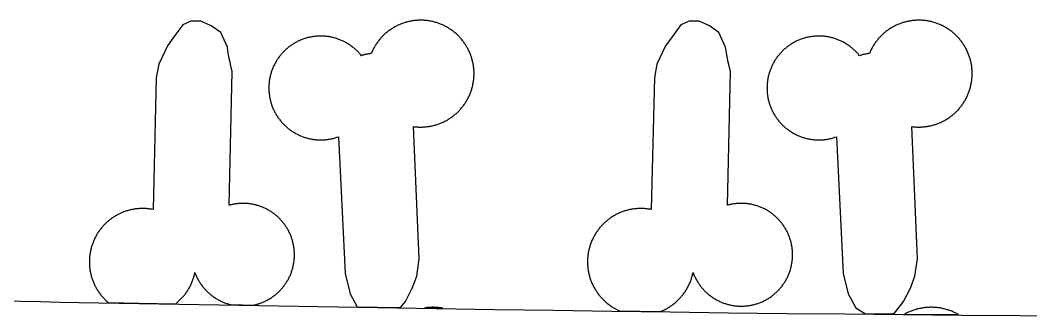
# Model space of a CAD drawing. Extents: x -246 to 246, y -104 to 199.
# Drawn here: x 173.52 to 197.86, y -104.22 to -97.11 of the extents above; entities that cross this region are included whole.
import ezdxf

# ---------------------------------------------------------------- set-up
doc = ezdxf.new("R2010")
doc.units = 0
doc.layers.add('Add_Red', color=1, linetype='Continuous')
doc.layers.add('Outline_Red', color=1, linetype='Continuous')

msp = doc.modelspace()

# ---------------------------------------------------------------- linework, layer by layer
at = {"layer": 'Add_Red'}
for points in [[(182.799, -103.877), (182.966, -103.562), (183.074, -103.273), (183.133, -102.849), (182.999, -99.67), (183.021, -99.673), (183.044, -99.675), (183.066, -99.677), (183.088, -99.678), (183.111, -99.68), (183.133, -99.68), (183.168, -99.681), (183.19, -99.681), (183.213, -99.68), (183.235, -99.679), (183.257, -99.678), (183.28, -99.676), (183.302, -99.674), (183.324, -99.671), (183.347, -99.668), (183.369, -99.665), (183.391, -99.661), (183.413, -99.657), (183.435, -99.653), (183.457, -99.648), (183.479, -99.643), (183.501, -99.637), (183.522, -99.631), (183.544, -99.625), (183.565, -99.618), (183.586, -99.611), (183.607, -99.603), (183.628, -99.596), (183.649, -99.587), (183.67, -99.579), (183.691, -99.57), (183.711, -99.56), (183.731, -99.551), (183.751, -99.541), (183.771, -99.53), (183.791, -99.52), (183.811, -99.509), (183.83, -99.497), (183.849, -99.486), (183.868, -99.474), (183.887, -99.461), (183.905, -99.448), (183.923, -99.435), (183.941, -99.422), (183.959, -99.408), (183.977, -99.394), (183.994, -99.38), (184.011, -99.366), (184.028, -99.351), (184.045, -99.336), (184.061, -99.32), (184.077, -99.304), (184.093, -99.288), (184.108, -99.272), (184.123, -99.256), (184.138, -99.239), (184.153, -99.222), (184.167, -99.204), (184.181, -99.187), (184.195, -99.169), (184.208, -99.151), (184.221, -99.133), (184.234, -99.114), (184.246, -99.096), (184.258, -99.077), (184.27, -99.057), (184.281, -99.038), (184.292, -99.019), (184.303, -98.999), (184.313, -98.979), (184.323, -98.959), (184.333, -98.939), (184.342, -98.918), (184.351, -98.898), (184.36, -98.877), (184.368, -98.856), (184.376, -98.835), (184.383, -98.814), (184.39, -98.793), (184.397, -98.771), (184.404, -98.75), (184.41, -98.728), (184.415, -98.706), (184.423, -98.671), (184.428, -98.649), (184.432, -98.627), (184.436, -98.605), (184.44, -98.583), (184.443, -98.561), (184.445, -98.539), (184.448, -98.516), (184.45, -98.494), (184.451, -98.472), (184.452, -98.449), (184.453, -98.427), (184.453, -98.395), (184.453, -98.373), (184.453, -98.35), (184.452, -98.328), (184.45, -98.306), (184.448, -98.283), (184.446, -98.261), (184.444, -98.239), (184.441, -98.216), (184.438, -98.194), (184.434, -98.172), (184.43, -98.15), (184.425, -98.128), (184.42, -98.106), (184.415, -98.084), (184.41, -98.063), (184.404, -98.041), (184.397, -98.019), (184.39, -97.998), (184.383, -97.977), (184.376, -97.956), (184.368, -97.935), (184.36, -97.914), (184.351, -97.893), (184.342, -97.872), (184.333, -97.852), (184.323, -97.832), (184.313, -97.812), (184.303, -97.792), (184.292, -97.772), (184.281, -97.753), (184.27, -97.733), (184.258, -97.714), (184.246, -97.695), (184.234, -97.676), (184.221, -97.658), (184.208, -97.64), (184.195, -97.622), (184.181, -97.604), (184.167, -97.586), (184.153, -97.569), (184.138, -97.552), (184.123, -97.535), (184.108, -97.519), (184.093, -97.502), (184.077, -97.486), (184.061, -97.471), (184.045, -97.455), (184.028, -97.44), (184.011, -97.425), (183.994, -97.411), (183.977, -97.396), (183.959, -97.382), (183.941, -97.369), (183.923, -97.355), (183.905, -97.342), (183.887, -97.33), (183.868, -97.317), (183.849, -97.305), (183.83, -97.293), (183.811, -97.282), (183.791, -97.271), (183.771, -97.26), (183.751, -97.25), (183.731, -97.24), (183.711, -97.23), (183.691, -97.221), (183.67, -97.212), (183.649, -97.203), (183.628, -97.195), (183.607, -97.187), (183.586, -97.18), (183.549, -97.168), (183.528, -97.161), (183.506, -97.155), (183.484, -97.149), (183.463, -97.144), (183.441, -97.139), (183.419, -97.134), (183.397, -97.13), (183.375, -97.126), (183.352, -97.123), (183.33, -97.12), (183.308, -97.117), (183.286, -97.115), (183.263, -97.113), (183.241, -97.112), (183.218, -97.111), (183.196, -97.11), (183.168, -97.11), (183.145, -97.11), (183.123, -97.111), (183.1, -97.112), (183.078, -97.113), (183.056, -97.115), (183.033, -97.117), (183.011, -97.119), (182.989, -97.122), (182.967, -97.126), (182.945, -97.129), (182.922, -97.133), (182.9, -97.138), (182.879, -97.143), (182.857, -97.148), (182.835, -97.154), (182.813, -97.16), (182.792, -97.166), (182.77, -97.173), (182.749, -97.18), (182.728, -97.187), (182.707, -97.195), (182.686, -97.203), (182.665, -97.212), (182.645, -97.221), (182.624, -97.23), (182.604, -97.24), (182.584, -97.25), (182.564, -97.26), (182.544, -97.271), (182.525, -97.282), (182.506, -97.293), (182.486, -97.305), (182.468, -97.317), (182.449, -97.33), (182.43, -97.342), (182.412, -97.355), (182.394, -97.369), (182.376, -97.382), (182.359, -97.396), (182.341, -97.411), (182.324, -97.425), (182.308, -97.44), (182.291, -97.455), (182.275, -97.471), (182.259, -97.486), (182.243, -97.502), (182.228, -97.519), (182.212, -97.535), (182.197, -97.552), (182.183, -97.569), (182.169, -97.586), (182.155, -97.604), (182.141, -97.622), (182.128, -97.64), (182.115, -97.658), (182.102, -97.676), (182.09, -97.695), (182.077, -97.714), (182.066, -97.733), (182.054, -97.753), (182.043, -97.772), (182.033, -97.792), (182.022, -97.812), (182.012, -97.832), (182.003, -97.852), (181.993, -97.872), (181.977, -97.911), (181.959, -97.913), (181.942, -97.915), (181.925, -97.917), (181.907, -97.92), (181.89, -97.923), (181.873, -97.926), (181.856, -97.93), (181.839, -97.934), (181.822, -97.938), (181.805, -97.942), (181.788, -97.947), (181.771, -97.952), (181.739, -97.963), (181.725, -97.946), (181.711, -97.929), (181.697, -97.913), (181.682, -97.897), (181.668, -97.881), (181.652, -97.865), (181.637, -97.85), (181.621, -97.834), (181.605, -97.819), (181.589, -97.805), (181.573, -97.791), (181.556, -97.777), (181.539, -97.763), (181.522, -97.749), (181.505, -97.736), (181.487, -97.723), (181.469, -97.711), (181.451, -97.699), (181.433, -97.687), (181.414, -97.675), (181.396, -97.664), (181.377, -97.653), (181.358, -97.642), (181.338, -97.632), (181.319, -97.622), (181.299, -97.613), (181.28, -97.604), (181.26, -97.595), (181.24, -97.586), (181.219, -97.578), (181.199, -97.57), (181.179, -97.563), (181.158, -97.556), (181.137, -97.549), (181.116, -97.542), (181.095, -97.536), (181.074, -97.531), (181.053, -97.525), (181.032, -97.52), (181.011, -97.516), (180.989, -97.512), (180.968, -97.508), (180.946, -97.505), (180.925, -97.501), (180.903, -97.499), (180.881, -97.497), (180.859, -97.495), (180.838, -97.493), (180.816, -97.492), (180.794, -97.491), (180.761, -97.491), (180.739, -97.491), (180.717, -97.491), (180.695, -97.492), (180.673, -97.494), (180.652, -97.495), (180.63, -97.498), (180.608, -97.5), (180.587, -97.503), (180.565, -97.506), (180.544, -97.51), (180.522, -97.514), (180.501, -97.518), (180.48, -97.523), (180.458, -97.528), (180.437, -97.533), (180.416, -97.539), (180.395, -97.545), (180.375, -97.552), (180.354, -97.559), (180.333, -97.566), (180.313, -97.574), (180.293, -97.582), (180.272, -97.59), (180.252, -97.599), (180.233, -97.608), (180.213, -97.617), (180.193, -97.627), (180.174, -97.637), (180.155, -97.647), (180.136, -97.658), (180.117, -97.669), (180.093, -97.684), (180.075, -97.696), (180.057, -97.708), (180.039, -97.72), (180.021, -97.733), (180.004, -97.746), (179.987, -97.759), (179.97, -97.773), (179.953, -97.787), (179.936, -97.801), (179.92, -97.816), (179.904, -97.83), (179.888, -97.846), (179.873, -97.861), (179.858, -97.877), (179.843, -97.892), (179.828, -97.909), (179.814, -97.925), (179.8, -97.942), (179.786, -97.958), (179.772, -97.976), (179.759, -97.993), (179.746, -98.011), (179.734, -98.028), (179.721, -98.046), (179.709, -98.065), (179.698, -98.083), (179.687, -98.102), (179.676, -98.121), (179.665, -98.14), (179.655, -98.159), (179.645, -98.178), (179.635, -98.198), (179.626, -98.218), (179.617, -98.237), (179.608, -98.257), (179.6, -98.278), (179.592, -98.298), (179.584, -98.318), (179.577, -98.339), (179.57, -98.36), (179.564, -98.381), (179.558, -98.401), (179.552, -98.423), (179.547, -98.444), (179.542, -98.465), (179.537, -98.486), (179.533, -98.508), (179.529, -98.529), (179.526, -98.551), (179.522, -98.572), (179.52, -98.594), (179.517, -98.615), (179.515, -98.637), (179.514, -98.659), (179.513, -98.681), (179.512, -98.703), (179.511, -98.74), (179.511, -98.762), (179.512, -98.784), (179.513, -98.806), (179.514, -98.827), (179.516, -98.849), (179.518, -98.871), (179.52, -98.892), (179.523, -98.914), (179.527, -98.936), (179.53, -98.957), (179.534, -98.979), (179.538, -99), (179.543, -99.021), (179.548, -99.042), (179.554, -99.064), (179.56, -99.085), (179.566, -99.105), (179.572, -99.126), (179.579, -99.147), (179.587, -99.167), (179.594, -99.188), (179.602, -99.208), (179.61, -99.228), (179.619, -99.248), (179.628, -99.268), (179.638, -99.29), (179.648, -99.309), (179.658, -99.328), (179.669, -99.348), (179.679, -99.366), (179.691, -99.385), (179.702, -99.404), (179.714, -99.422), (179.726, -99.44), (179.738, -99.458), (179.751, -99.476), (179.764, -99.494), (179.777, -99.511), (179.791, -99.528), (179.805, -99.545), (179.819, -99.561), (179.833, -99.578), (179.848, -99.594), (179.863, -99.609), (179.878, -99.625), (179.894, -99.64), (179.91, -99.655), (179.926, -99.67), (179.942, -99.684), (179.959, -99.698), (179.976, -99.712), (179.993, -99.726), (180.01, -99.739), (180.028, -99.752), (180.045, -99.765), (180.063, -99.777), (180.082, -99.789), (180.1, -99.801), (180.119, -99.812), (180.138, -99.823), (180.157, -99.834), (180.176, -99.844), (180.195, -99.854), (180.215, -99.864), (180.234, -99.873), (180.254, -99.882), (180.274, -99.891), (180.294, -99.899), (180.315, -99.907), (180.335, -99.915), (180.356, -99.922), (180.376, -99.929), (180.397, -99.936), (180.418, -99.942), (180.439, -99.948), (180.46, -99.953), (180.481, -99.958), (180.503, -99.963), (180.524, -99.967), (180.546, -99.971), (180.567, -99.975), (180.589, -99.978), (180.61, -99.981), (180.632, -99.983), (180.654, -99.985), (180.675, -99.987), (180.697, -99.988), (180.719, -99.989), (180.761, -99.99), (180.782, -99.989), (180.804, -99.989), (180.826, -99.988), (180.848, -99.987), (180.87, -99.985), (180.891, -99.983), (180.913, -99.98), (180.935, -99.977), (180.956, -99.974), (180.978, -99.971), (180.999, -99.967), (181.02, -99.962), (181.042, -99.958), (181.063, -99.953), (181.084, -99.947), (181.105, -99.941), (181.126, -99.935), (181.147, -99.928), (181.186, -99.915), (181.349, -103.205), (181.469, -103.693), (181.64, -104.007), (182.125, -104.015), (182.684, -104.024), (182.799, -103.877)], [(194.577, -104.158), (194.797, -103.877), (194.965, -103.562), (195.073, -103.273), (195.132, -102.849), (194.998, -99.67), (195.02, -99.673), (195.043, -99.675), (195.065, -99.677), (195.087, -99.678), (195.11, -99.68), (195.132, -99.68), (195.167, -99.681), (195.189, -99.681), (195.212, -99.68), (195.234, -99.679), (195.256, -99.678), (195.279, -99.676), (195.301, -99.674), (195.323, -99.671), (195.346, -99.668), (195.368, -99.665), (195.39, -99.661), (195.412, -99.657), (195.434, -99.653), (195.456, -99.648), (195.478, -99.643), (195.499, -99.637), (195.521, -99.631), (195.543, -99.625), (195.564, -99.618), (195.585, -99.611), (195.606, -99.603), (195.627, -99.596), (195.648, -99.587), (195.669, -99.579), (195.69, -99.57), (195.71, -99.56), (195.73, -99.551), (195.75, -99.541), (195.77, -99.53), (195.79, -99.52), (195.81, -99.509), (195.829, -99.497), (195.848, -99.486), (195.867, -99.474), (195.886, -99.461), (195.904, -99.448), (195.922, -99.435), (195.94, -99.422), (195.958, -99.408), (195.976, -99.394), (195.993, -99.38), (196.01, -99.366), (196.027, -99.351), (196.044, -99.336), (196.06, -99.32), (196.076, -99.304), (196.092, -99.288), (196.107, -99.272), (196.122, -99.256), (196.137, -99.239), (196.152, -99.222), (196.166, -99.204), (196.18, -99.187), (196.193, -99.169), (196.207, -99.151), (196.22, -99.133), (196.233, -99.114), (196.245, -99.096), (196.257, -99.077), (196.269, -99.057), (196.28, -99.038), (196.291, -99.019), (196.302, -98.999), (196.312, -98.979), (196.322, -98.959), (196.332, -98.939), (196.341, -98.918), (196.35, -98.898), (196.359, -98.877), (196.367, -98.856), (196.375, -98.835), (196.382, -98.814), (196.389, -98.793), (196.396, -98.771), (196.403, -98.75), (196.409, -98.728), (196.414, -98.706), (196.422, -98.671), (196.427, -98.649), (196.431, -98.627), (196.435, -98.605), (196.439, -98.583), (196.442, -98.561), (196.444, -98.539), (196.447, -98.516), (196.449, -98.494), (196.45, -98.472), (196.451, -98.449), (196.452, -98.427), (196.452, -98.395), (196.452, -98.373), (196.452, -98.35), (196.451, -98.328), (196.449, -98.306), (196.447, -98.283), (196.445, -98.261), (196.443, -98.239), (196.44, -98.216), (196.437, -98.194), (196.433, -98.172), (196.429, -98.15), (196.424, -98.128), (196.419, -98.106), (196.414, -98.084), (196.409, -98.063), (196.403, -98.041), (196.396, -98.019), (196.389, -97.998), (196.382, -97.977), (196.375, -97.956), (196.367, -97.935), (196.359, -97.914), (196.35, -97.893), (196.341, -97.872), (196.332, -97.852), (196.322, -97.832), (196.312, -97.812), (196.302, -97.792), (196.291, -97.772), (196.28, -97.753), (196.269, -97.733), (196.257, -97.714), (196.245, -97.695), (196.233, -97.676), (196.22, -97.658), (196.207, -97.64), (196.193, -97.622), (196.18, -97.604), (196.166, -97.586), (196.152, -97.569), (196.137, -97.552), (196.122, -97.535), (196.107, -97.519), (196.092, -97.502), (196.076, -97.486), (196.06, -97.471), (196.044, -97.455), (196.027, -97.44), (196.01, -97.425), (195.993, -97.411), (195.976, -97.396), (195.958, -97.382), (195.94, -97.369), (195.922, -97.355), (195.904, -97.342), (195.886, -97.33), (195.867, -97.317), (195.848, -97.305), (195.829, -97.293), (195.81, -97.282), (195.79, -97.271), (195.77, -97.26), (195.75, -97.25), (195.73, -97.24), (195.71, -97.23), (195.69, -97.221), (195.669, -97.212), (195.648, -97.203), (195.627, -97.195), (195.606, -97.187), (195.585, -97.18), (195.548, -97.168), (195.527, -97.161), (195.505, -97.155), (195.483, -97.149), (195.462, -97.144), (195.44, -97.139), (195.418, -97.134), (195.396, -97.13), (195.374, -97.126), (195.351, -97.123), (195.329, -97.12), (195.307, -97.117), (195.285, -97.115), (195.262, -97.113), (195.24, -97.112), (195.217, -97.111), (195.195, -97.11), (195.167, -97.11), (195.144, -97.11), (195.122, -97.111), (195.099, -97.112), (195.077, -97.113), (195.055, -97.115), (195.032, -97.117), (195.01, -97.119), (194.988, -97.122), (194.966, -97.126), (194.943, -97.129), (194.921, -97.133), (194.899, -97.138), (194.878, -97.143), (194.856, -97.148), (194.834, -97.154), (194.812, -97.16), (194.791, -97.166), (194.769, -97.173), (194.748, -97.18), (194.727, -97.187), (194.706, -97.195), (194.685, -97.203), (194.664, -97.212), (194.644, -97.221), (194.623, -97.23), (194.603, -97.24), (194.583, -97.25), (194.563, -97.26), (194.543, -97.271), (194.524, -97.282), (194.505, -97.293), (194.485, -97.305), (194.467, -97.317), (194.448, -97.33), (194.429, -97.342), (194.411, -97.355), (194.393, -97.369), (194.375, -97.382), (194.358, -97.396), (194.34, -97.411), (194.323, -97.425), (194.306, -97.44), (194.29, -97.455), (194.274, -97.471), (194.258, -97.486), (194.242, -97.502), (194.226, -97.519), (194.211, -97.535), (194.196, -97.552), (194.182, -97.569), (194.168, -97.586), (194.154, -97.604), (194.14, -97.622), (194.127, -97.64), (194.114, -97.658), (194.101, -97.676), (194.088, -97.695), (194.076, -97.714), (194.065, -97.733), (194.053, -97.753), (194.042, -97.772), (194.032, -97.792), (194.021, -97.812), (194.011, -97.832), (194.002, -97.852), (193.992, -97.872), (193.976, -97.911), (193.958, -97.913), (193.941, -97.915), (193.924, -97.917), (193.906, -97.92), (193.889, -97.923), (193.872, -97.926), (193.855, -97.93), (193.838, -97.934), (193.821, -97.938), (193.804, -97.942), (193.787, -97.947), (193.77, -97.952), (193.738, -97.963), (193.724, -97.946), (193.71, -97.929), (193.696, -97.913), (193.681, -97.897), (193.667, -97.881), (193.651, -97.865), (193.636, -97.85), (193.62, -97.834), (193.604, -97.819), (193.588, -97.805), (193.572, -97.791), (193.555, -97.777), (193.538, -97.763), (193.521, -97.749), (193.503, -97.736), (193.486, -97.723), (193.468, -97.711), (193.45, -97.699), (193.432, -97.687), (193.413, -97.675), (193.394, -97.664), (193.376, -97.653), (193.357, -97.642), (193.337, -97.632), (193.318, -97.622), (193.298, -97.613), (193.279, -97.604), (193.259, -97.595), (193.239, -97.586), (193.218, -97.578), (193.198, -97.57), (193.177, -97.563), (193.157, -97.556), (193.136, -97.549), (193.115, -97.542), (193.094, -97.536), (193.073, -97.531), (193.052, -97.525), (193.031, -97.52), (193.01, -97.516), (192.988, -97.512), (192.967, -97.508), (192.945, -97.505), (192.923, -97.501), (192.902, -97.499), (192.88, -97.497), (192.858, -97.495), (192.837, -97.493), (192.815, -97.492), (192.793, -97.491), (192.76, -97.491), (192.738, -97.491), (192.716, -97.491), (192.694, -97.492), (192.672, -97.494), (192.651, -97.495), (192.629, -97.498), (192.607, -97.5), (192.586, -97.503), (192.564, -97.506), (192.543, -97.51), (192.521, -97.514), (192.5, -97.518), (192.479, -97.523), (192.457, -97.528), (192.436, -97.533), (192.415, -97.539), (192.394, -97.545), (192.373, -97.552), (192.353, -97.559), (192.332, -97.566), (192.312, -97.574), (192.292, -97.582), (192.271, -97.59), (192.251, -97.599), (192.232, -97.608), (192.212, -97.617), (192.192, -97.627), (192.173, -97.637), (192.154, -97.647), (192.135, -97.658), (192.116, -97.669), (192.092, -97.684), (192.074, -97.696), (192.056, -97.708), (192.038, -97.72), (192.02, -97.733), (192.003, -97.746), (191.986, -97.759), (191.969, -97.773), (191.952, -97.787), (191.935, -97.801), (191.919, -97.816), (191.903, -97.83), (191.887, -97.846), (191.872, -97.861), (191.857, -97.877), (191.842, -97.892), (191.827, -97.909), (191.813, -97.925), (191.799, -97.942), (191.785, -97.958), (191.771, -97.976), (191.758, -97.993), (191.745, -98.011), (191.733, -98.028), (191.72, -98.046), (191.708, -98.065), (191.697, -98.083), (191.686, -98.102), (191.675, -98.121), (191.664, -98.14), (191.654, -98.159), (191.644, -98.178), (191.634, -98.198), (191.625, -98.218), (191.616, -98.237), (191.607, -98.257), (191.599, -98.278), (191.591, -98.298), (191.583, -98.318), (191.576, -98.339), (191.569, -98.36), (191.563, -98.381), (191.557, -98.401), (191.551, -98.423), (191.546, -98.444), (191.541, -98.465), (191.536, -98.486), (191.532, -98.508), (191.528, -98.529), (191.525, -98.551), (191.521, -98.572), (191.519, -98.594), (191.516, -98.615), (191.514, -98.637), (191.513, -98.659), (191.512, -98.681), (191.511, -98.703), (191.51, -98.74), (191.51, -98.762), (191.511, -98.784), (191.512, -98.806), (191.513, -98.827), (191.515, -98.849), (191.517, -98.871), (191.519, -98.892), (191.522, -98.914), (191.525, -98.936), (191.529, -98.957), (191.533, -98.979), (191.537, -99), (191.542, -99.021), (191.547, -99.042), (191.553, -99.064), (191.559, -99.085), (191.565, -99.105), (191.571, -99.126), (191.578, -99.147), (191.585, -99.167), (191.593, -99.188), (191.601, -99.208), (191.609, -99.228), (191.618, -99.248), (191.627, -99.268), (191.637, -99.29), (191.647, -99.309), (191.657, -99.328), (191.668, -99.348), (191.678, -99.366), (191.69, -99.385), (191.701, -99.404), (191.713, -99.422), (191.725, -99.44), (191.737, -99.458), (191.75, -99.476), (191.763, -99.494), (191.776, -99.511), (191.79, -99.528), (191.804, -99.545), (191.818, -99.561), (191.832, -99.578), (191.847, -99.594), (191.862, -99.609), (191.877, -99.625), (191.893, -99.64), (191.909, -99.655), (191.925, -99.67), (191.941, -99.684), (191.958, -99.698), (191.975, -99.712), (191.992, -99.726), (192.009, -99.739), (192.027, -99.752), (192.044, -99.765), (192.062, -99.777), (192.081, -99.789), (192.099, -99.801), (192.118, -99.812), (192.136, -99.823), (192.155, -99.834), (192.175, -99.844), (192.194, -99.854), (192.214, -99.864), (192.233, -99.873), (192.253, -99.882), (192.273, -99.891), (192.293, -99.899), (192.314, -99.907), (192.334, -99.915), (192.355, -99.922), (192.375, -99.929), (192.396, -99.936), (192.417, -99.942), (192.438, -99.948), (192.459, -99.953), (192.48, -99.958), (192.502, -99.963), (192.523, -99.967), (192.544, -99.971), (192.566, -99.975), (192.588, -99.978), (192.609, -99.981), (192.631, -99.983), (192.653, -99.985), (192.674, -99.987), (192.696, -99.988), (192.718, -99.989), (192.76, -99.99), (192.781, -99.989), (192.803, -99.989), (192.825, -99.988), (192.847, -99.987), (192.869, -99.985), (192.89, -99.983), (192.912, -99.98), (192.934, -99.977), (192.955, -99.974), (192.977, -99.971), (192.998, -99.967), (193.019, -99.962), (193.041, -99.958), (193.062, -99.953), (193.083, -99.947), (193.104, -99.941), (193.125, -99.935), (193.146, -99.928), (193.185, -99.915), (193.348, -103.205), (193.468, -103.693), (193.652, -104.032), (193.88, -104.174), (194.535, -104.18), (194.577, -104.158)], [(179.163, -103.961), (179.184, -103.956), (179.205, -103.951), (179.226, -103.945), (179.247, -103.939), (179.267, -103.933), (179.288, -103.926), (179.314, -103.917), (179.334, -103.909), (179.354, -103.902), (179.374, -103.893), (179.394, -103.885), (179.413, -103.876), (179.433, -103.866), (179.452, -103.857), (179.471, -103.847), (179.49, -103.837), (179.509, -103.826), (179.528, -103.815), (179.546, -103.804), (179.564, -103.792), (179.582, -103.78), (179.6, -103.768), (179.618, -103.755), (179.635, -103.743), (179.652, -103.729), (179.669, -103.716), (179.686, -103.702), (179.702, -103.688), (179.718, -103.674), (179.734, -103.659), (179.75, -103.644), (179.765, -103.629), (179.78, -103.614), (179.795, -103.598), (179.81, -103.582), (179.824, -103.566), (179.838, -103.55), (179.852, -103.533), (179.865, -103.516), (179.879, -103.499), (179.891, -103.482), (179.904, -103.464), (179.916, -103.446), (179.928, -103.428), (179.94, -103.41), (179.951, -103.392), (179.962, -103.373), (179.973, -103.354), (179.983, -103.335), (179.993, -103.316), (180.002, -103.297), (180.012, -103.277), (180.021, -103.258), (180.029, -103.238), (180.038, -103.218), (180.045, -103.198), (180.053, -103.178), (180.06, -103.157), (180.067, -103.137), (180.074, -103.116), (180.08, -103.096), (180.085, -103.075), (180.091, -103.054), (180.096, -103.033), (180.101, -103.012), (180.105, -102.991), (180.109, -102.969), (180.112, -102.948), (180.116, -102.927), (180.118, -102.905), (180.121, -102.884), (180.123, -102.862), (180.125, -102.841), (180.126, -102.819), (180.127, -102.798), (180.127, -102.776), (180.128, -102.755), (180.127, -102.729), (180.127, -102.707), (180.126, -102.686), (180.124, -102.664), (180.123, -102.643), (180.12, -102.621), (180.118, -102.6), (180.115, -102.578), (180.112, -102.557), (180.108, -102.536), (180.104, -102.514), (180.1, -102.493), (180.095, -102.472), (180.09, -102.451), (180.084, -102.43), (180.079, -102.41), (180.072, -102.389), (180.06, -102.352), (180.053, -102.332), (180.045, -102.311), (180.038, -102.291), (180.029, -102.271), (180.021, -102.251), (180.012, -102.232), (180.002, -102.212), (179.993, -102.193), (179.983, -102.174), (179.973, -102.155), (179.962, -102.136), (179.951, -102.117), (179.94, -102.099), (179.928, -102.081), (179.916, -102.063), (179.904, -102.045), (179.891, -102.027), (179.879, -102.01), (179.865, -101.993), (179.852, -101.976), (179.838, -101.959), (179.824, -101.943), (179.81, -101.927), (179.795, -101.911), (179.78, -101.895), (179.765, -101.88), (179.75, -101.865), (179.734, -101.85), (179.718, -101.835), (179.702, -101.821), (179.686, -101.807), (179.669, -101.793), (179.652, -101.78), (179.635, -101.767), (179.618, -101.754), (179.6, -101.741), (179.582, -101.729), (179.564, -101.717), (179.546, -101.706), (179.528, -101.694), (179.509, -101.683), (179.49, -101.673), (179.471, -101.662), (179.452, -101.652), (179.433, -101.643), (179.413, -101.633), (179.394, -101.625), (179.374, -101.616), (179.354, -101.608), (179.334, -101.6), (179.314, -101.592), (179.293, -101.585), (179.273, -101.578), (179.252, -101.572), (179.232, -101.565), (179.211, -101.56), (179.19, -101.554), (179.169, -101.549), (179.148, -101.545), (179.127, -101.54), (179.105, -101.536), (179.084, -101.533), (179.063, -101.53), (179.041, -101.527), (179.02, -101.524), (178.998, -101.522), (178.977, -101.521), (178.955, -101.519), (178.934, -101.518), (178.912, -101.518), (178.891, -101.518), (178.855, -101.518), (178.833, -101.519), (178.812, -101.52), (178.79, -101.522), (178.769, -101.524), (178.747, -101.526), (178.726, -101.529), (178.704, -101.532), (178.683, -101.535), (178.662, -101.539), (178.641, -101.543), (178.619, -101.548), (178.598, -101.553), (178.578, -101.558), (178.557, -101.563), (178.629, -98.344), (178.597, -98.21), (178.577, -98.12), (178.559, -98.029), (178.542, -97.939), (178.527, -97.848), (178.514, -97.756), (178.352, -97.407), (178.124, -97.242), (177.877, -97.13), (177.634, -97.133), (177.439, -97.22), (177.224, -97.51), (177.07, -97.73), (176.858, -98.17), (176.8, -98.488), (176.724, -101.666), (176.695, -101.661), (176.673, -101.657), (176.651, -101.654), (176.629, -101.651), (176.606, -101.648), (176.584, -101.646), (176.562, -101.644), (176.539, -101.643), (176.517, -101.642), (176.494, -101.641), (176.472, -101.641), (176.436, -101.642), (176.414, -101.642), (176.391, -101.644), (176.369, -101.645), (176.347, -101.647), (176.324, -101.65), (176.302, -101.652), (176.28, -101.656), (176.258, -101.659), (176.236, -101.663), (176.214, -101.667), (176.192, -101.672), (176.17, -101.677), (176.148, -101.683), (176.127, -101.688), (176.105, -101.695), (176.084, -101.701), (176.062, -101.708), (176.041, -101.716), (176.02, -101.723), (175.999, -101.731), (175.979, -101.74), (175.958, -101.749), (175.937, -101.758), (175.917, -101.767), (175.897, -101.777), (175.877, -101.787), (175.857, -101.798), (175.838, -101.809), (175.818, -101.82), (175.799, -101.832), (175.78, -101.843), (175.761, -101.856), (175.743, -101.868), (175.724, -101.881), (175.706, -101.894), (175.688, -101.908), (175.671, -101.922), (175.653, -101.936), (175.636, -101.95), (175.619, -101.965), (175.603, -101.98), (175.586, -101.995), (175.57, -102.011), (175.554, -102.027), (175.539, -102.043), (175.524, -102.059), (175.509, -102.076), (175.494, -102.093), (175.48, -102.11), (175.466, -102.128), (175.452, -102.145), (175.438, -102.163), (175.425, -102.181), (175.412, -102.2), (175.4, -102.218), (175.388, -102.237), (175.376, -102.256), (175.364, -102.276), (175.353, -102.295), (175.342, -102.315), (175.332, -102.334), (175.322, -102.354), (175.312, -102.375), (175.302, -102.395), (175.293, -102.415), (175.285, -102.436), (175.276, -102.457), (175.268, -102.478), (175.261, -102.499), (175.253, -102.52), (175.247, -102.541), (175.24, -102.563), (175.234, -102.584), (175.228, -102.606), (175.223, -102.628), (175.218, -102.65), (175.213, -102.672), (175.207, -102.702), (175.204, -102.725), (175.2, -102.747), (175.197, -102.769), (175.195, -102.791), (175.193, -102.813), (175.191, -102.836), (175.19, -102.858), (175.189, -102.881), (175.188, -102.903), (175.188, -102.925), (175.188, -102.959), (175.189, -102.982), (175.19, -103.004), (175.192, -103.026), (175.194, -103.049), (175.196, -103.071), (175.199, -103.093), (175.202, -103.115), (175.205, -103.138), (175.209, -103.16), (175.214, -103.182), (175.218, -103.204), (175.223, -103.225), (175.229, -103.247), (175.235, -103.269), (175.241, -103.29), (175.247, -103.312), (175.254, -103.333), (175.261, -103.354), (175.269, -103.375), (175.277, -103.396), (175.286, -103.417), (175.294, -103.438), (175.303, -103.458), (175.313, -103.478), (175.323, -103.499), (175.333, -103.519), (175.343, -103.538), (175.354, -103.558), (175.366, -103.577), (175.377, -103.597), (175.389, -103.616), (175.401, -103.634), (175.414, -103.653), (175.427, -103.671), (175.44, -103.689), (175.453, -103.707), (175.467, -103.725), (175.481, -103.742), (175.496, -103.76), (175.51, -103.777), (175.525, -103.793), (175.541, -103.81), (175.556, -103.826), (175.572, -103.842), (175.588, -103.857), (175.605, -103.872), (175.621, -103.887), (175.638, -103.902), (175.64, -103.903), (176.389, -103.917), (177.27, -103.932), (177.27, -103.932), (177.287, -103.918), (177.305, -103.903), (177.322, -103.888), (177.338, -103.873), (177.355, -103.858), (177.371, -103.843), (177.387, -103.827), (177.402, -103.811), (177.418, -103.794), (177.433, -103.778), (177.447, -103.761), (177.462, -103.744), (177.476, -103.726), (177.49, -103.709), (177.503, -103.691), (177.516, -103.673), (177.529, -103.654), (177.542, -103.636), (177.554, -103.617), (177.566, -103.598), (177.578, -103.579), (177.589, -103.559), (177.6, -103.54), (177.61, -103.52), (177.621, -103.5), (177.63, -103.48), (177.64, -103.46), (177.649, -103.439), (177.658, -103.419), (177.666, -103.398), (177.674, -103.377), (177.682, -103.356), (177.689, -103.335), (177.696, -103.313), (177.703, -103.292), (177.709, -103.27), (177.715, -103.249), (177.72, -103.227), (177.725, -103.205), (177.73, -103.183), (177.744, -103.218), (177.752, -103.238), (177.76, -103.258), (177.769, -103.277), (177.779, -103.297), (177.788, -103.316), (177.798, -103.335), (177.809, -103.354), (177.819, -103.373), (177.83, -103.392), (177.841, -103.41), (177.853, -103.428), (177.865, -103.446), (177.877, -103.464), (177.89, -103.482), (177.903, -103.499), (177.916, -103.516), (177.929, -103.533), (177.943, -103.55), (177.957, -103.566), (177.971, -103.582), (177.986, -103.598), (178.001, -103.614), (178.016, -103.629), (178.031, -103.644), (178.047, -103.659), (178.063, -103.674), (178.079, -103.688), (178.095, -103.702), (178.112, -103.716), (178.129, -103.729), (178.146, -103.743), (178.163, -103.755), (178.181, -103.768), (178.199, -103.78), (178.217, -103.792), (178.235, -103.804), (178.253, -103.815), (178.272, -103.826), (178.291, -103.837), (178.31, -103.847), (178.329, -103.857), (178.348, -103.866), (178.368, -103.876), (178.387, -103.885), (178.407, -103.893), (178.427, -103.902), (178.447, -103.909), (178.467, -103.917), (178.488, -103.924), (178.508, -103.931), (178.529, -103.938), (178.55, -103.944), (178.57, -103.949), (178.591, -103.955), (178.592, -103.955), (179.148, -103.965), (179.163, -103.961)], [(188.961, -104.113), (188.981, -104.104), (189.002, -104.095), (189.022, -104.085), (189.042, -104.076), (189.062, -104.065), (189.082, -104.055), (189.102, -104.044), (189.121, -104.033), (189.14, -104.021), (189.159, -104.01), (189.178, -103.997), (189.197, -103.985), (189.215, -103.972), (189.233, -103.959), (189.251, -103.945), (189.269, -103.932), (189.286, -103.918), (189.304, -103.903), (189.321, -103.888), (189.337, -103.873), (189.354, -103.858), (189.37, -103.843), (189.386, -103.827), (189.401, -103.811), (189.417, -103.794), (189.432, -103.778), (189.446, -103.761), (189.461, -103.744), (189.475, -103.726), (189.489, -103.709), (189.502, -103.691), (189.515, -103.673), (189.528, -103.654), (189.541, -103.636), (189.553, -103.617), (189.565, -103.598), (189.577, -103.579), (189.588, -103.559), (189.599, -103.54), (189.609, -103.52), (189.619, -103.5), (189.629, -103.48), (189.639, -103.46), (189.648, -103.439), (189.657, -103.419), (189.665, -103.398), (189.673, -103.377), (189.681, -103.356), (189.688, -103.335), (189.695, -103.313), (189.702, -103.292), (189.708, -103.27), (189.714, -103.249), (189.719, -103.227), (189.724, -103.205), (189.729, -103.183), (189.743, -103.218), (189.751, -103.238), (189.759, -103.258), (189.768, -103.277), (189.778, -103.297), (189.787, -103.316), (189.797, -103.335), (189.808, -103.354), (189.818, -103.373), (189.829, -103.392), (189.84, -103.41), (189.852, -103.428), (189.864, -103.446), (189.876, -103.464), (189.889, -103.482), (189.902, -103.499), (189.915, -103.516), (189.928, -103.533), (189.942, -103.55), (189.956, -103.566), (189.97, -103.582), (189.985, -103.598), (190, -103.614), (190.015, -103.629), (190.03, -103.644), (190.046, -103.659), (190.062, -103.674), (190.078, -103.688), (190.094, -103.702), (190.111, -103.716), (190.128, -103.729), (190.145, -103.743), (190.162, -103.755), (190.18, -103.768), (190.198, -103.78), (190.216, -103.792), (190.234, -103.804), (190.252, -103.815), (190.271, -103.826), (190.29, -103.837), (190.309, -103.847), (190.328, -103.857), (190.347, -103.866), (190.367, -103.876), (190.386, -103.885), (190.406, -103.893), (190.426, -103.902), (190.446, -103.909), (190.466, -103.917), (190.487, -103.924), (190.507, -103.931), (190.528, -103.938), (190.549, -103.944), (190.569, -103.949), (190.59, -103.955), (190.611, -103.96), (190.632, -103.965), (190.653, -103.969), (190.675, -103.973), (190.696, -103.976), (190.717, -103.98), (190.739, -103.982), (190.76, -103.985), (190.782, -103.987), (190.803, -103.989), (190.825, -103.99), (190.846, -103.991), (190.868, -103.991), (190.89, -103.992), (190.927, -103.991), (190.949, -103.99), (190.97, -103.989), (190.992, -103.987), (191.013, -103.985), (191.035, -103.983), (191.056, -103.98), (191.077, -103.977), (191.099, -103.974), (191.12, -103.97), (191.141, -103.966), (191.162, -103.961), (191.183, -103.956), (191.204, -103.951), (191.225, -103.945), (191.246, -103.939), (191.266, -103.933), (191.287, -103.926), (191.313, -103.917), (191.333, -103.909), (191.353, -103.902), (191.373, -103.893), (191.393, -103.885), (191.412, -103.876), (191.432, -103.866), (191.451, -103.857), (191.47, -103.847), (191.489, -103.837), (191.508, -103.826), (191.527, -103.815), (191.545, -103.804), (191.563, -103.792), (191.581, -103.78), (191.599, -103.768), (191.617, -103.755), (191.634, -103.743), (191.651, -103.729), (191.668, -103.716), (191.685, -103.702), (191.701, -103.688), (191.717, -103.674), (191.733, -103.659), (191.749, -103.644), (191.764, -103.629), (191.779, -103.614), (191.794, -103.598), (191.809, -103.582), (191.823, -103.566), (191.837, -103.55), (191.851, -103.533), (191.864, -103.516), (191.877, -103.499), (191.89, -103.482), (191.903, -103.464), (191.915, -103.446), (191.927, -103.428), (191.939, -103.41), (191.95, -103.392), (191.961, -103.373), (191.971, -103.354), (191.982, -103.335), (191.992, -103.316), (192.001, -103.297), (192.011, -103.277), (192.02, -103.258), (192.028, -103.238), (192.036, -103.218), (192.044, -103.198), (192.052, -103.178), (192.059, -103.157), (192.066, -103.137), (192.073, -103.116), (192.079, -103.096), (192.084, -103.075), (192.09, -103.054), (192.095, -103.033), (192.1, -103.012), (192.104, -102.991), (192.108, -102.969), (192.111, -102.948), (192.115, -102.927), (192.117, -102.905), (192.12, -102.884), (192.122, -102.862), (192.124, -102.841), (192.125, -102.819), (192.126, -102.798), (192.126, -102.776), (192.127, -102.755), (192.126, -102.729), (192.126, -102.707), (192.125, -102.686), (192.123, -102.664), (192.121, -102.643), (192.119, -102.621), (192.117, -102.6), (192.114, -102.578), (192.111, -102.557), (192.107, -102.536), (192.103, -102.514), (192.099, -102.493), (192.094, -102.472), (192.089, -102.451), (192.083, -102.43), (192.077, -102.41), (192.071, -102.389), (192.059, -102.352), (192.052, -102.332), (192.044, -102.311), (192.036, -102.291), (192.028, -102.271), (192.02, -102.251), (192.011, -102.232), (192.001, -102.212), (191.992, -102.193), (191.982, -102.174), (191.971, -102.155), (191.961, -102.136), (191.95, -102.117), (191.939, -102.099), (191.927, -102.081), (191.915, -102.063), (191.903, -102.045), (191.89, -102.027), (191.877, -102.01), (191.864, -101.993), (191.851, -101.976), (191.837, -101.959), (191.823, -101.943), (191.809, -101.927), (191.794, -101.911), (191.779, -101.895), (191.764, -101.88), (191.749, -101.865), (191.733, -101.85), (191.717, -101.835), (191.701, -101.821), (191.685, -101.807), (191.668, -101.793), (191.651, -101.78), (191.634, -101.767), (191.617, -101.754), (191.599, -101.741), (191.581, -101.729), (191.563, -101.717), (191.545, -101.706), (191.527, -101.694), (191.508, -101.683), (191.489, -101.673), (191.47, -101.662), (191.451, -101.652), (191.432, -101.643), (191.412, -101.633), (191.393, -101.625), (191.373, -101.616), (191.353, -101.608), (191.333, -101.6), (191.313, -101.592), (191.292, -101.585), (191.272, -101.578), (191.251, -101.572), (191.23, -101.565), (191.21, -101.56), (191.189, -101.554), (191.168, -101.549), (191.147, -101.545), (191.126, -101.54), (191.104, -101.536), (191.083, -101.533), (191.062, -101.53), (191.04, -101.527), (191.019, -101.524), (190.997, -101.522), (190.976, -101.521), (190.954, -101.519), (190.933, -101.518), (190.911, -101.518), (190.89, -101.518), (190.854, -101.518), (190.832, -101.519), (190.811, -101.52), (190.789, -101.522), (190.768, -101.524), (190.746, -101.526), (190.725, -101.529), (190.703, -101.532), (190.682, -101.535), (190.661, -101.539), (190.64, -101.543), (190.618, -101.548), (190.597, -101.553), (190.576, -101.558), (190.556, -101.563), (190.628, -98.344), (190.596, -98.21), (190.576, -98.12), (190.558, -98.029), (190.541, -97.939), (190.526, -97.848), (190.513, -97.756), (190.351, -97.407), (190.123, -97.242), (189.876, -97.13), (189.633, -97.133), (189.438, -97.22), (189.223, -97.51), (189.069, -97.73), (188.857, -98.17), (188.799, -98.488), (188.723, -101.666), (188.694, -101.661), (188.672, -101.657), (188.65, -101.654), (188.627, -101.651), (188.605, -101.648), (188.583, -101.646), (188.561, -101.644), (188.538, -101.643), (188.516, -101.642), (188.493, -101.641), (188.471, -101.641), (188.435, -101.642), (188.413, -101.642), (188.39, -101.644), (188.368, -101.645), (188.346, -101.647), (188.323, -101.65), (188.301, -101.652), (188.279, -101.656), (188.257, -101.659), (188.235, -101.663), (188.213, -101.667), (188.191, -101.672), (188.169, -101.677), (188.147, -101.683), (188.126, -101.688), (188.104, -101.695), (188.083, -101.701), (188.061, -101.708), (188.04, -101.716), (188.019, -101.723), (187.998, -101.731), (187.977, -101.74), (187.957, -101.749), (187.936, -101.758), (187.916, -101.767), (187.896, -101.777), (187.876, -101.787), (187.856, -101.798), (187.837, -101.809), (187.817, -101.82), (187.798, -101.832), (187.779, -101.843), (187.76, -101.856), (187.742, -101.868), (187.723, -101.881), (187.705, -101.894), (187.687, -101.908), (187.67, -101.922), (187.652, -101.936), (187.635, -101.95), (187.618, -101.965), (187.602, -101.98), (187.585, -101.995), (187.569, -102.011), (187.553, -102.027), (187.538, -102.043), (187.523, -102.059), (187.508, -102.076), (187.493, -102.093), (187.479, -102.11), (187.465, -102.128), (187.451, -102.145), (187.437, -102.163), (187.424, -102.181), (187.411, -102.2), (187.399, -102.218), (187.387, -102.237), (187.375, -102.256), (187.363, -102.276), (187.352, -102.295), (187.341, -102.315), (187.331, -102.334), (187.321, -102.354), (187.311, -102.375), (187.301, -102.395), (187.292, -102.415), (187.284, -102.436), (187.275, -102.457), (187.267, -102.478), (187.26, -102.499), (187.252, -102.52), (187.245, -102.541), (187.239, -102.563), (187.233, -102.584), (187.227, -102.606), (187.222, -102.628), (187.217, -102.65), (187.212, -102.672), (187.206, -102.702), (187.203, -102.725), (187.199, -102.747), (187.196, -102.769), (187.194, -102.791), (187.192, -102.813), (187.19, -102.836), (187.188, -102.858), (187.187, -102.881), (187.187, -102.903), (187.187, -102.925), (187.187, -102.959), (187.188, -102.982), (187.189, -103.004), (187.191, -103.026), (187.193, -103.049), (187.195, -103.071), (187.198, -103.093), (187.201, -103.115), (187.204, -103.138), (187.208, -103.16), (187.213, -103.182), (187.217, -103.204), (187.222, -103.225), (187.228, -103.247), (187.233, -103.269), (187.24, -103.29), (187.246, -103.312), (187.253, -103.333), (187.26, -103.354), (187.268, -103.375), (187.276, -103.396), (187.285, -103.417), (187.293, -103.438), (187.302, -103.458), (187.312, -103.478), (187.322, -103.499), (187.332, -103.519), (187.342, -103.538), (187.353, -103.558), (187.364, -103.577), (187.376, -103.597), (187.388, -103.616), (187.4, -103.634), (187.413, -103.653), (187.426, -103.671), (187.439, -103.689), (187.452, -103.707), (187.466, -103.725), (187.48, -103.742), (187.495, -103.76), (187.509, -103.777), (187.524, -103.793), (187.54, -103.81), (187.555, -103.826), (187.571, -103.842), (187.587, -103.857), (187.603, -103.872), (187.62, -103.887), (187.637, -103.902), (187.654, -103.916), (187.672, -103.931), (187.689, -103.944), (187.707, -103.958), (187.725, -103.971), (187.744, -103.984), (187.762, -103.996), (187.781, -104.009), (187.8, -104.021), (187.819, -104.032), (187.839, -104.043), (187.858, -104.054), (187.878, -104.065), (187.898, -104.075), (187.918, -104.085), (187.939, -104.094), (187.959, -104.103), (187.959, -104.103), (188.951, -104.117), (188.961, -104.113)], [(183.695, -104.039), (183.672, -104.035), (183.649, -104.032), (183.626, -104.029), (183.603, -104.026), (183.58, -104.024), (183.557, -104.022), (183.533, -104.021), (183.51, -104.02), (183.487, -104.019), (183.464, -104.019), (183.438, -104.019), (183.415, -104.02), (183.391, -104.021), (183.368, -104.022), (183.345, -104.024), (183.322, -104.026), (183.299, -104.029), (183.276, -104.032), (183.268, -104.033), (183.544, -104.038), (183.701, -104.04), (183.695, -104.039)], [(196.105, -104.184), (196.084, -104.173), (196.064, -104.162), (196.043, -104.152), (196.022, -104.142), (196.001, -104.132), (195.979, -104.123), (195.958, -104.114), (195.936, -104.106), (195.914, -104.098), (195.892, -104.09), (195.87, -104.083), (195.848, -104.076), (195.826, -104.069), (195.803, -104.063), (195.781, -104.057), (195.758, -104.052), (195.717, -104.043), (195.694, -104.039), (195.671, -104.035), (195.648, -104.032), (195.625, -104.029), (195.602, -104.026), (195.579, -104.024), (195.555, -104.022), (195.532, -104.021), (195.509, -104.02), (195.486, -104.019), (195.463, -104.019), (195.437, -104.019), (195.414, -104.02), (195.39, -104.021), (195.367, -104.022), (195.344, -104.024), (195.321, -104.026), (195.298, -104.029), (195.275, -104.032), (195.252, -104.036), (195.229, -104.039), (195.206, -104.044), (195.183, -104.048), (195.16, -104.053), (195.138, -104.059), (195.115, -104.065), (195.093, -104.071), (195.071, -104.078), (195.048, -104.085), (195.026, -104.092), (195.005, -104.1), (194.983, -104.108), (194.961, -104.117), (194.94, -104.126), (194.918, -104.135), (194.897, -104.145), (194.876, -104.155), (194.855, -104.165), (194.835, -104.176), (194.822, -104.183), (196.123, -104.194), (196.105, -104.184)]]:
    msp.add_lwpolyline(points, dxfattribs=at)
at = {"layer": 'Outline_Red'}
msp.add_lwpolyline([(173.035, -103.856), (173.532, -103.871), (174.016, -103.883), (174.484, -103.893), (174.936, -103.901), (176.389, -103.927), (177.834, -103.952), (179.271, -103.977), (180.701, -104.001), (182.125, -104.025), (183.544, -104.048), (184.958, -104.07), (186.368, -104.091), (187.775, -104.111), (189.18, -104.13), (190.583, -104.148), (191.985, -104.165), (193.386, -104.18), (194.788, -104.193), (196.191, -104.205), (197.596, -104.215), (199.003, -104.223)], dxfattribs=at)

doc.saveas('drawing.dxf')
